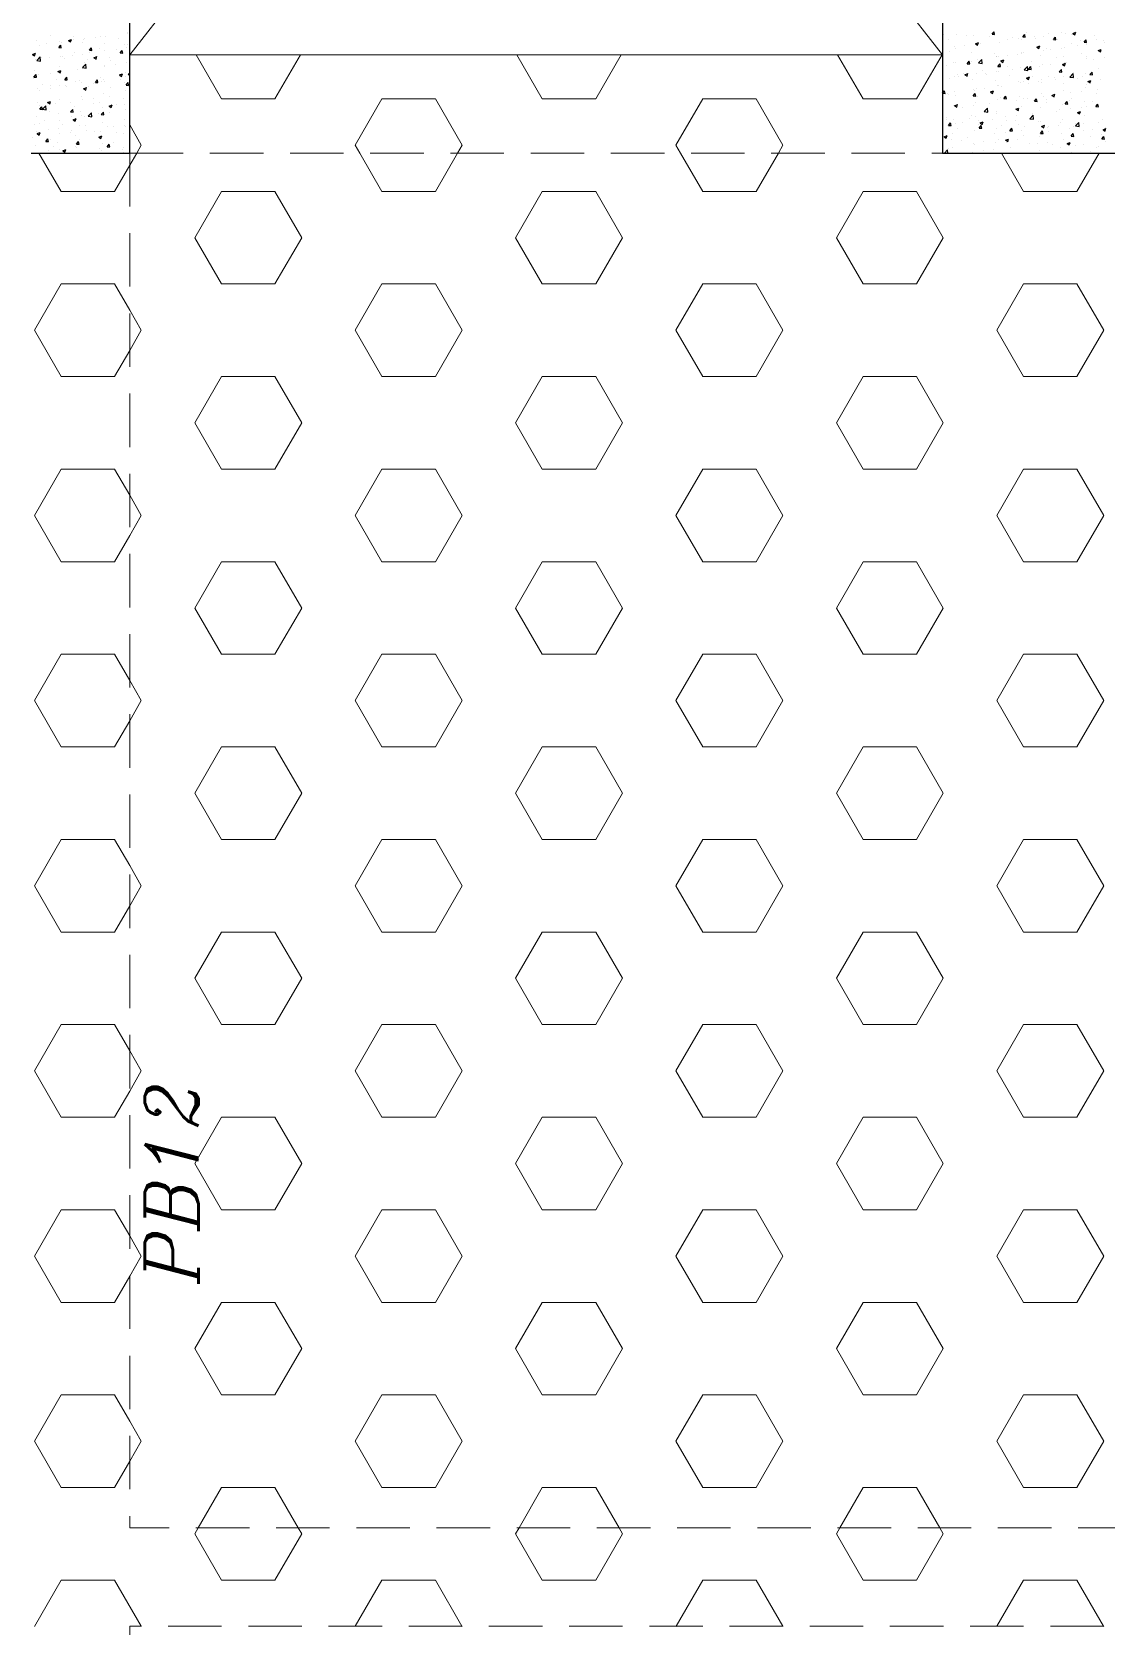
# Model space of a CAD drawing. Header units: millimetres. Extents: x 331487 to 517269, y 198509 to 399936.
# Drawn here: x 393591 to 396103, y 381214 to 384942 of the extents above; entities that cross this region are included whole.
import ezdxf

# ---------------------------------------------------------------- set-up
doc = ezdxf.new("R2010")
doc.units = ezdxf.units.MM
doc.header["$MEASUREMENT"] = 0
doc.linetypes.add('DASHED', pattern=[0.75, 0.5, -0.25])
doc.linetypes.add('DASHED2', pattern=[0.375, 0.25, -0.125])
doc.layers.add('9th_Sunk', color=251, linetype='DASHED', lineweight=5)
doc.layers.add('BEAM', color=1, linetype='Continuous', lineweight=5)
doc.layers.add('COLUMN', color=6, linetype='Continuous')
doc.styles.add('ITALICC', font='italicc', dxfattribs={"height": 0.3})

msp = doc.modelspace()

# ---------------------------------------------------------------- linework, layer by layer
at = {"layer": '9th_Sunk', "linetype": 'Continuous'}
for p, q in [((394034.8, 384785.8), (393975.2, 384889)), ((394159.8, 384785.8), (394219.4, 384889)), ((394784.8, 384785.8), (394725.2, 384889)), ((394909.8, 384785.8), (394969.4, 384889)), ((395534.8, 384785.8), (395475.2, 384889)), ((395659.8, 384785.8), (395719.4, 384889)), ((394034.8, 384785.8), (394159.8, 384785.8)), ((394347.3, 384677.5), (394409.8, 384785.8)), ((394409.8, 384785.8), (394534.8, 384785.8)), ((394597.3, 384677.5), (394534.8, 384785.8)), ((394784.8, 384785.8), (394909.8, 384785.8)), ((395097.3, 384677.5), (395159.8, 384785.8)), ((395159.8, 384785.8), (395284.8, 384785.8)), ((395347.3, 384677.5), (395284.8, 384785.8)), ((395534.8, 384785.8), (395659.8, 384785.8)), ((393847.3, 384677.5), (393820.1, 384724.6)), ((393659.8, 384569.3), (393608, 384659)), ((393820.1, 384630.5), (393836.6, 384659)), ((393836.6, 384659), (393847.3, 384677.5)), ((394358, 384659), (394347.3, 384677.5)), ((394409.8, 384569.3), (394358, 384659)), ((394534.8, 384569.3), (394586.6, 384659)), ((394586.6, 384659), (394597.3, 384677.5)), ((395108, 384659), (395097.3, 384677.5)), ((395159.8, 384569.3), (395108, 384659)), ((395284.8, 384569.3), (395336.6, 384659)), ((395336.6, 384659), (395347.3, 384677.5)), ((395909.8, 384569.3), (395858, 384659)), ((396034.8, 384569.3), (396086.6, 384659)), ((393784.8, 384569.3), (393820.1, 384630.5)), ((393659.8, 384569.3), (393784.8, 384569.3)), ((393972.3, 384461), (394034.8, 384569.3)), ((394034.8, 384569.3), (394159.8, 384569.3)), ((394222.3, 384461), (394159.8, 384569.3)), ((394409.8, 384569.3), (394534.8, 384569.3)), ((394722.3, 384461), (394784.8, 384569.3)), ((394784.8, 384569.3), (394909.8, 384569.3)), ((394972.3, 384461), (394909.8, 384569.3)), ((395159.8, 384569.3), (395284.8, 384569.3)), ((395472.3, 384461), (395534.8, 384569.3)), ((395534.8, 384569.3), (395659.8, 384569.3)), ((395722.3, 384461), (395659.8, 384569.3)), ((395909.8, 384569.3), (396034.8, 384569.3)), ((394034.8, 384352.8), (393972.3, 384461)), ((394159.8, 384352.8), (394222.3, 384461)), ((394784.8, 384352.8), (394722.3, 384461)), ((394909.8, 384352.8), (394972.3, 384461)), ((395534.8, 384352.8), (395472.3, 384461)), ((395659.8, 384352.8), (395722.3, 384461)), ((393597.3, 384244.5), (393659.8, 384352.8)), ((393659.8, 384352.8), (393784.8, 384352.8)), ((393820.1, 384291.6), (393784.8, 384352.8)), ((394034.8, 384352.8), (394159.8, 384352.8)), ((394347.3, 384244.5), (394409.8, 384352.8)), ((394409.8, 384352.8), (394534.8, 384352.8)), ((394597.3, 384244.5), (394534.8, 384352.8)), ((394784.8, 384352.8), (394909.8, 384352.8)), ((395097.3, 384244.5), (395159.8, 384352.8)), ((395159.8, 384352.8), (395284.8, 384352.8)), ((395347.3, 384244.5), (395284.8, 384352.8)), ((395534.8, 384352.8), (395659.8, 384352.8)), ((395847.3, 384244.5), (395909.8, 384352.8)), ((395909.8, 384352.8), (396034.8, 384352.8)), ((396097.3, 384244.5), (396034.8, 384352.8)), ((393847.3, 384244.5), (393820.1, 384291.6)), ((393659.8, 384136.3), (393597.3, 384244.5)), ((393820.1, 384197.5), (393847.3, 384244.5)), ((394409.8, 384136.3), (394347.3, 384244.5)), ((394534.8, 384136.3), (394597.3, 384244.5)), ((395159.8, 384136.3), (395097.3, 384244.5)), ((395284.8, 384136.3), (395347.3, 384244.5)), ((395909.8, 384136.3), (395847.3, 384244.5)), ((396034.8, 384136.3), (396097.3, 384244.5)), ((393784.8, 384136.3), (393820.1, 384197.5)), ((393659.8, 384136.3), (393784.8, 384136.3)), ((393972.3, 384028), (394034.8, 384136.3)), ((394034.8, 384136.3), (394159.8, 384136.3)), ((394222.3, 384028), (394159.8, 384136.3)), ((394409.8, 384136.3), (394534.8, 384136.3)), ((394722.3, 384028), (394784.8, 384136.3)), ((394784.8, 384136.3), (394909.8, 384136.3)), ((394972.3, 384028), (394909.8, 384136.3)), ((395159.8, 384136.3), (395284.8, 384136.3)), ((395472.3, 384028), (395534.8, 384136.3)), ((395534.8, 384136.3), (395659.8, 384136.3)), ((395722.3, 384028), (395659.8, 384136.3)), ((395909.8, 384136.3), (396034.8, 384136.3)), ((394034.8, 383919.8), (393972.3, 384028)), ((394159.8, 383919.8), (394222.3, 384028)), ((394784.8, 383919.8), (394722.3, 384028)), ((394909.8, 383919.8), (394972.3, 384028)), ((395534.8, 383919.8), (395472.3, 384028)), ((395659.8, 383919.8), (395722.3, 384028)), ((393597.3, 383811.5), (393659.8, 383919.8)), ((393659.8, 383919.8), (393784.8, 383919.8)), ((393820.1, 383858.6), (393784.8, 383919.8)), ((394034.8, 383919.8), (394159.8, 383919.8)), ((394347.3, 383811.5), (394409.8, 383919.8)), ((394409.8, 383919.8), (394534.8, 383919.8)), ((394597.3, 383811.5), (394534.8, 383919.8)), ((394784.8, 383919.8), (394909.8, 383919.8)), ((395097.3, 383811.5), (395159.8, 383919.8)), ((395159.8, 383919.8), (395284.8, 383919.8)), ((395347.3, 383811.5), (395284.8, 383919.8)), ((395534.8, 383919.8), (395659.8, 383919.8)), ((395847.3, 383811.5), (395909.8, 383919.8)), ((395909.8, 383919.8), (396034.8, 383919.8)), ((396097.3, 383811.5), (396034.8, 383919.8)), ((393847.3, 383811.5), (393820.1, 383858.6)), ((393659.8, 383703.3), (393597.3, 383811.5)), ((393820.1, 383764.4), (393847.3, 383811.5)), ((394409.8, 383703.3), (394347.3, 383811.5)), ((394534.8, 383703.3), (394597.3, 383811.5)), ((395159.8, 383703.3), (395097.3, 383811.5)), ((395284.8, 383703.3), (395347.3, 383811.5)), ((395909.8, 383703.3), (395847.3, 383811.5)), ((396034.8, 383703.3), (396097.3, 383811.5)), ((393784.8, 383703.3), (393820.1, 383764.4)), ((393659.8, 383703.3), (393784.8, 383703.3)), ((393972.3, 383595), (394034.8, 383703.3)), ((394034.8, 383703.3), (394159.8, 383703.3)), ((394222.3, 383595), (394159.8, 383703.3)), ((394409.8, 383703.3), (394534.8, 383703.3)), ((394722.3, 383595), (394784.8, 383703.3)), ((394784.8, 383703.3), (394909.8, 383703.3)), ((394972.3, 383595), (394909.8, 383703.3)), ((395159.8, 383703.3), (395284.8, 383703.3)), ((395472.3, 383595), (395534.8, 383703.3)), ((395534.8, 383703.3), (395659.8, 383703.3)), ((395722.3, 383595), (395659.8, 383703.3)), ((395909.8, 383703.3), (396034.8, 383703.3)), ((394034.8, 383486.7), (393972.3, 383595)), ((394159.8, 383486.7), (394222.3, 383595)), ((394784.8, 383486.7), (394722.3, 383595)), ((394909.8, 383486.7), (394972.3, 383595)), ((395534.8, 383486.7), (395472.3, 383595)), ((395659.8, 383486.7), (395722.3, 383595)), ((393597.3, 383378.5), (393659.8, 383486.7)), ((393659.8, 383486.7), (393784.8, 383486.7)), ((393820.1, 383425.6), (393784.8, 383486.7)), ((394034.8, 383486.7), (394159.8, 383486.7)), ((394347.3, 383378.5), (394409.8, 383486.7)), ((394409.8, 383486.7), (394534.8, 383486.7)), ((394597.3, 383378.5), (394534.8, 383486.7)), ((394784.8, 383486.7), (394909.8, 383486.7)), ((395097.3, 383378.5), (395159.8, 383486.7)), ((395159.8, 383486.7), (395284.8, 383486.7)), ((395347.3, 383378.5), (395284.8, 383486.7)), ((395534.8, 383486.7), (395659.8, 383486.7)), ((395847.3, 383378.5), (395909.8, 383486.7)), ((395909.8, 383486.7), (396034.8, 383486.7)), ((396097.3, 383378.5), (396034.8, 383486.7)), ((393847.3, 383378.5), (393820.1, 383425.6)), ((393659.8, 383270.2), (393597.3, 383378.5)), ((393820.1, 383331.4), (393847.3, 383378.5)), ((394409.8, 383270.2), (394347.3, 383378.5)), ((394534.8, 383270.2), (394597.3, 383378.5)), ((395159.8, 383270.2), (395097.3, 383378.5)), ((395284.8, 383270.2), (395347.3, 383378.5)), ((395909.8, 383270.2), (395847.3, 383378.5)), ((396034.8, 383270.2), (396097.3, 383378.5)), ((393784.8, 383270.2), (393820.1, 383331.4)), ((393659.8, 383270.2), (393784.8, 383270.2)), ((393972.3, 383162), (394034.8, 383270.2)), ((394034.8, 383270.2), (394159.8, 383270.2)), ((394222.3, 383162), (394159.8, 383270.2)), ((394409.8, 383270.2), (394534.8, 383270.2)), ((394722.3, 383162), (394784.8, 383270.2)), ((394784.8, 383270.2), (394909.8, 383270.2)), ((394972.3, 383162), (394909.8, 383270.2)), ((395159.8, 383270.2), (395284.8, 383270.2)), ((395472.3, 383162), (395534.8, 383270.2)), ((395534.8, 383270.2), (395659.8, 383270.2)), ((395722.3, 383162), (395659.8, 383270.2)), ((395909.8, 383270.2), (396034.8, 383270.2)), ((394034.8, 383053.7), (393972.3, 383162)), ((394159.8, 383053.7), (394222.3, 383162)), ((394784.8, 383053.7), (394722.3, 383162)), ((394909.8, 383053.7), (394972.3, 383162)), ((395534.8, 383053.7), (395472.3, 383162)), ((395659.8, 383053.7), (395722.3, 383162)), ((393597.3, 382945.5), (393659.8, 383053.7)), ((393659.8, 383053.7), (393784.8, 383053.7)), ((393820.1, 382992.5), (393784.8, 383053.7)), ((394034.8, 383053.7), (394159.8, 383053.7)), ((394347.3, 382945.5), (394409.8, 383053.7)), ((394409.8, 383053.7), (394534.8, 383053.7)), ((394597.3, 382945.5), (394534.8, 383053.7)), ((394784.8, 383053.7), (394909.8, 383053.7)), ((395097.3, 382945.5), (395159.8, 383053.7)), ((395159.8, 383053.7), (395284.8, 383053.7)), ((395347.3, 382945.5), (395284.8, 383053.7)), ((395534.8, 383053.7), (395659.8, 383053.7)), ((395847.3, 382945.5), (395909.8, 383053.7)), ((395909.8, 383053.7), (396034.8, 383053.7)), ((396097.3, 382945.5), (396034.8, 383053.7)), ((393847.3, 382945.5), (393820.1, 382992.5)), ((393659.8, 382837.2), (393597.3, 382945.5)), ((393820.1, 382898.4), (393847.3, 382945.5)), ((394409.8, 382837.2), (394347.3, 382945.5)), ((394534.8, 382837.2), (394597.3, 382945.5)), ((395159.8, 382837.2), (395097.3, 382945.5)), ((395284.8, 382837.2), (395347.3, 382945.5)), ((395909.8, 382837.2), (395847.3, 382945.5)), ((396034.8, 382837.2), (396097.3, 382945.5)), ((393784.8, 382837.2), (393820.1, 382898.4)), ((393659.8, 382837.2), (393784.8, 382837.2)), ((393972.3, 382729), (394034.8, 382837.2)), ((394034.8, 382837.2), (394159.8, 382837.2)), ((394222.3, 382729), (394159.8, 382837.2)), ((394409.8, 382837.2), (394534.8, 382837.2)), ((394722.3, 382729), (394784.8, 382837.2)), ((394784.8, 382837.2), (394909.8, 382837.2)), ((394972.3, 382729), (394909.8, 382837.2)), ((395159.8, 382837.2), (395284.8, 382837.2)), ((395472.3, 382729), (395534.8, 382837.2)), ((395534.8, 382837.2), (395659.8, 382837.2)), ((395722.3, 382729), (395659.8, 382837.2)), ((395909.8, 382837.2), (396034.8, 382837.2)), ((394034.8, 382620.7), (393972.3, 382729)), ((394159.8, 382620.7), (394222.3, 382729)), ((394784.8, 382620.7), (394722.3, 382729)), ((394909.8, 382620.7), (394972.3, 382729)), ((395534.8, 382620.7), (395472.3, 382729)), ((395659.8, 382620.7), (395722.3, 382729)), ((393597.3, 382512.5), (393659.8, 382620.7)), ((393659.8, 382620.7), (393784.8, 382620.7)), ((393820.1, 382559.5), (393784.8, 382620.7)), ((394034.8, 382620.7), (394159.8, 382620.7)), ((394347.3, 382512.5), (394409.8, 382620.7)), ((394409.8, 382620.7), (394534.8, 382620.7)), ((394597.3, 382512.5), (394534.8, 382620.7)), ((394784.8, 382620.7), (394909.8, 382620.7)), ((395097.3, 382512.5), (395159.8, 382620.7)), ((395159.8, 382620.7), (395284.8, 382620.7)), ((395347.3, 382512.5), (395284.8, 382620.7)), ((395534.8, 382620.7), (395659.8, 382620.7)), ((395847.3, 382512.5), (395909.8, 382620.7)), ((395909.8, 382620.7), (396034.8, 382620.7)), ((396097.3, 382512.5), (396034.8, 382620.7)), ((393847.3, 382512.5), (393820.1, 382559.5)), ((393659.8, 382404.2), (393597.3, 382512.5)), ((393820.1, 382465.4), (393847.3, 382512.5)), ((394409.8, 382404.2), (394347.3, 382512.5)), ((394534.8, 382404.2), (394597.3, 382512.5)), ((395159.8, 382404.2), (395097.3, 382512.5)), ((395284.8, 382404.2), (395347.3, 382512.5)), ((395909.8, 382404.2), (395847.3, 382512.5)), ((396034.8, 382404.2), (396097.3, 382512.5)), ((393784.8, 382404.2), (393820.1, 382465.4)), ((393659.8, 382404.2), (393784.8, 382404.2)), ((393972.3, 382296), (394034.8, 382404.2)), ((394034.8, 382404.2), (394159.8, 382404.2)), ((394222.3, 382296), (394159.8, 382404.2)), ((394409.8, 382404.2), (394534.8, 382404.2)), ((394722.3, 382296), (394784.8, 382404.2)), ((394784.8, 382404.2), (394909.8, 382404.2)), ((394972.3, 382296), (394909.8, 382404.2)), ((395159.8, 382404.2), (395284.8, 382404.2)), ((395472.3, 382296), (395534.8, 382404.2)), ((395534.8, 382404.2), (395659.8, 382404.2)), ((395722.3, 382296), (395659.8, 382404.2)), ((395909.8, 382404.2), (396034.8, 382404.2)), ((394034.8, 382187.7), (393972.3, 382296)), ((394159.8, 382187.7), (394222.3, 382296)), ((394784.8, 382187.7), (394722.3, 382296)), ((394909.8, 382187.7), (394972.3, 382296)), ((395534.8, 382187.7), (395472.3, 382296)), ((395659.8, 382187.7), (395722.3, 382296)), ((393597.3, 382079.5), (393659.8, 382187.7)), ((393659.8, 382187.7), (393784.8, 382187.7)), ((393820.1, 382126.5), (393784.8, 382187.7)), ((394034.8, 382187.7), (394159.8, 382187.7)), ((394347.3, 382079.5), (394409.8, 382187.7)), ((394409.8, 382187.7), (394534.8, 382187.7)), ((394597.3, 382079.5), (394534.8, 382187.7)), ((394784.8, 382187.7), (394909.8, 382187.7)), ((395097.3, 382079.5), (395159.8, 382187.7)), ((395159.8, 382187.7), (395284.8, 382187.7)), ((395347.3, 382079.5), (395284.8, 382187.7)), ((395534.8, 382187.7), (395659.8, 382187.7)), ((395847.3, 382079.5), (395909.8, 382187.7)), ((395909.8, 382187.7), (396034.8, 382187.7)), ((396097.3, 382079.5), (396034.8, 382187.7)), ((393847.3, 382079.5), (393820.1, 382126.5)), ((393659.8, 381971.2), (393597.3, 382079.5)), ((393820.1, 382032.4), (393847.3, 382079.5)), ((394409.8, 381971.2), (394347.3, 382079.5)), ((394534.8, 381971.2), (394597.3, 382079.5)), ((395159.8, 381971.2), (395097.3, 382079.5)), ((395284.8, 381971.2), (395347.3, 382079.5)), ((395909.8, 381971.2), (395847.3, 382079.5)), ((396034.8, 381971.2), (396097.3, 382079.5)), ((393784.8, 381971.2), (393820.1, 382032.4)), ((393659.8, 381971.2), (393784.8, 381971.2)), ((393972.3, 381862.9), (394034.8, 381971.2)), ((394034.8, 381971.2), (394159.8, 381971.2)), ((394222.3, 381862.9), (394159.8, 381971.2)), ((394409.8, 381971.2), (394534.8, 381971.2)), ((394722.3, 381862.9), (394784.8, 381971.2)), ((394784.8, 381971.2), (394909.8, 381971.2)), ((394972.3, 381862.9), (394909.8, 381971.2)), ((395159.8, 381971.2), (395284.8, 381971.2)), ((395472.3, 381862.9), (395534.8, 381971.2)), ((395534.8, 381971.2), (395659.8, 381971.2)), ((395722.3, 381862.9), (395659.8, 381971.2)), ((395909.8, 381971.2), (396034.8, 381971.2)), ((394034.8, 381754.7), (393972.3, 381862.9)), ((394159.8, 381754.7), (394222.3, 381862.9)), ((394784.8, 381754.7), (394722.3, 381862.9)), ((394909.8, 381754.7), (394972.3, 381862.9)), ((395534.8, 381754.7), (395472.3, 381862.9)), ((395659.8, 381754.7), (395722.3, 381862.9)), ((393597.3, 381646.4), (393659.8, 381754.7)), ((393659.8, 381754.7), (393784.8, 381754.7)), ((393820.1, 381693.5), (393784.8, 381754.7)), ((394034.8, 381754.7), (394159.8, 381754.7)), ((394347.3, 381646.4), (394409.8, 381754.7)), ((394409.8, 381754.7), (394534.8, 381754.7)), ((394597.3, 381646.4), (394534.8, 381754.7)), ((394784.8, 381754.7), (394909.8, 381754.7)), ((395097.3, 381646.4), (395159.8, 381754.7)), ((395159.8, 381754.7), (395284.8, 381754.7)), ((395347.3, 381646.4), (395284.8, 381754.7)), ((395534.8, 381754.7), (395659.8, 381754.7)), ((395847.3, 381646.4), (395909.8, 381754.7)), ((395909.8, 381754.7), (396034.8, 381754.7)), ((396097.3, 381646.4), (396034.8, 381754.7)), ((393847.3, 381646.4), (393820.1, 381693.5)), ((393659.8, 381538.2), (393597.3, 381646.4)), ((393820.1, 381599.4), (393847.3, 381646.4)), ((394409.8, 381538.2), (394347.3, 381646.4)), ((394534.8, 381538.2), (394597.3, 381646.4)), ((395159.8, 381538.2), (395097.3, 381646.4)), ((395284.8, 381538.2), (395347.3, 381646.4)), ((395909.8, 381538.2), (395847.3, 381646.4)), ((396034.8, 381538.2), (396097.3, 381646.4)), ((393784.8, 381538.2), (393820.1, 381599.4)), ((393659.8, 381538.2), (393784.8, 381538.2)), ((393980.4, 381444), (394034.8, 381538.2)), ((394034.8, 381538.2), (394159.8, 381538.2)), ((394214.2, 381444), (394159.8, 381538.2)), ((394409.8, 381538.2), (394534.8, 381538.2)), ((394730.4, 381444), (394784.8, 381538.2)), ((394784.8, 381538.2), (394909.8, 381538.2)), ((394964.2, 381444), (394909.8, 381538.2)), ((395159.8, 381538.2), (395284.8, 381538.2)), ((395480.4, 381444), (395534.8, 381538.2)), ((395534.8, 381538.2), (395659.8, 381538.2)), ((395714.2, 381444), (395659.8, 381538.2)), ((395909.8, 381538.2), (396034.8, 381538.2)), ((393972.3, 381429.9), (393980.4, 381444)), ((394222.3, 381429.9), (394214.2, 381444)), ((394722.3, 381429.9), (394730.4, 381444)), ((394972.3, 381429.9), (394964.2, 381444)), ((395472.3, 381429.9), (395480.4, 381444)), ((395722.3, 381429.9), (395714.2, 381444)), ((394034.8, 381321.7), (393972.3, 381429.9)), ((394159.8, 381321.7), (394222.3, 381429.9)), ((394784.8, 381321.7), (394722.3, 381429.9)), ((394909.8, 381321.7), (394972.3, 381429.9)), ((395534.8, 381321.7), (395472.3, 381429.9)), ((395659.8, 381321.7), (395722.3, 381429.9)), ((393597.3, 381213.4), (393659.8, 381321.7)), ((393659.8, 381321.7), (393784.8, 381321.7)), ((393847, 381214), (393784.8, 381321.7)), ((394034.8, 381321.7), (394159.8, 381321.7)), ((394347.6, 381214), (394409.8, 381321.7)), ((394409.8, 381321.7), (394534.8, 381321.7)), ((394597, 381214), (394534.8, 381321.7)), ((394784.8, 381321.7), (394909.8, 381321.7)), ((395097.6, 381214), (395159.8, 381321.7)), ((395159.8, 381321.7), (395284.8, 381321.7)), ((395347, 381214), (395284.8, 381321.7)), ((395534.8, 381321.7), (395659.8, 381321.7)), ((395847.6, 381214), (395909.8, 381321.7)), ((395909.8, 381321.7), (396034.8, 381321.7)), ((396097, 381214), (396034.8, 381321.7)), ((393847.3, 381213.4), (393847, 381214)), ((394347.3, 381213.4), (394347.6, 381214)), ((394597.3, 381213.4), (394597, 381214)), ((395097.3, 381213.4), (395097.6, 381214)), ((395347.3, 381213.4), (395347, 381214)), ((395847.3, 381213.4), (395847.6, 381214)), ((396097.3, 381213.4), (396097, 381214))]:
    msp.add_line(p, q, dxfattribs=at)
at = {"layer": 'BEAM', "ltscale": 250}
for p, q in [((393820.1, 384889), (395720.1, 387319)), ((393820.1, 387319), (395720.1, 384889))]:
    msp.add_line(p, q, dxfattribs=at)
at = {"layer": 'BEAM'}
msp.add_line((393820.1, 384889), (395720.1, 384889), dxfattribs=at)
at = {"layer": 'BEAM', "linetype": 'DASHED2', "ltscale": 500}
for p, q in [((393820.1, 384659), (395720.1, 384659)), ((393820.1, 384659), (393820.1, 381444)), ((397850.1, 381444), (393820.1, 381444)), ((393820.1, 381214), (393820.1, 379844)), ((397035.1, 381214), (393820.1, 381214))]:
    msp.add_line(p, q, dxfattribs=at)
at = {"layer": 'COLUMN'}
for p, q in [((393820.1, 384659), (393820.1, 387319)), ((395720.1, 387319), (395720.1, 384659)), ((393590.1, 384659), (393820.1, 384659)), ((395720.1, 384659), (398080.1, 384659))]:
    msp.add_line(p, q, dxfattribs=at)
at = {"layer": 'COLUMN', "color": 2, "linetype": 'Continuous'}
for p, q in [((393602.1, 384922.9), (393602.1, 384922.9)), ((393609.3, 384910.2), (393609.3, 384910.2)), ((393625.5, 384916.1), (393625.5, 384916.1)), ((393634.4, 384934.1), (393634.4, 384934.1)), ((393654.2, 384905.6), (393659.1, 384911.4)), ((393655.5, 384920.7), (393655.5, 384920.7)), ((393660.2, 384905.1), (393659.1, 384911.4)), ((393660.6, 384917.3), (393660.6, 384917.3)), ((393676.8, 384922), (393683.8, 384924.7)), ((393676.8, 384922), (393681.8, 384918.7)), ((393681.8, 384918.7), (393683.8, 384924.7)), ((393687.8, 384931.8), (393687.8, 384931.8)), ((393688.7, 384924.4), (393688.7, 384924.4)), ((393708.9, 384918.4), (393708.9, 384918.4)), ((393711.1, 384923.7), (393711.1, 384923.7)), ((393713.7, 384927.7), (393713.7, 384927.7)), ((393741.2, 384929.6), (393741.2, 384929.6)), ((393751.6, 384932.7), (393751.6, 384932.7)), ((393762.3, 384916.1), (393762.3, 384916.1)), ((393763.1, 384931.2), (393763.1, 384931.2)), ((393794.6, 384927.3), (393794.6, 384927.3)), ((393807, 384913.5), (393807, 384913.5)), ((393814.4, 384938.2), (393814.4, 384938.2)), ((393814.7, 384941), (393814.7, 384941)), ((393815.6, 384913.9), (393815.6, 384913.9)), ((395723.4, 384936.9), (395723.4, 384936.9)), ((395734.8, 384923.6), (395734.8, 384923.6)), ((395752.7, 384937.1), (395752.7, 384937.1)), ((395772.4, 384910.9), (395772.4, 384910.9)), ((395776.8, 384934.6), (395776.8, 384934.6)), ((395793.1, 384933.6), (395793.1, 384933.6)), ((395797.2, 384914.7), (395804.2, 384917.4)), ((395797.2, 384914.7), (395802.2, 384911.3)), ((395802.2, 384911.3), (395804.2, 384917.4)), ((395802.8, 384910.8), (395802.8, 384910.8)), ((395810.3, 384915.9), (395810.3, 384915.9)), ((395830.2, 384932.4), (395830.2, 384932.4)), ((395836.1, 384936.8), (395840.9, 384942.5)), ((395836.1, 384936.8), (395842.1, 384936.2)), ((395842.1, 384936.2), (395840.9, 384942.5)), ((395853.3, 384917.2), (395853.3, 384917.2)), ((395873.4, 384924.2), (395873.4, 384924.2)), ((395883.5, 384930.1), (395883.5, 384930.1)), ((395898.4, 384927.5), (395898.4, 384927.5)), ((395905.2, 384924.7), (395905.2, 384924.7)), ((395907.8, 384930.5), (395912.7, 384936.2)), ((395907.8, 384930.5), (395913.8, 384930)), ((395913.8, 384929.9), (395912.7, 384936.2)), ((395915.8, 384941.3), (395915.8, 384941.3)), ((395936.3, 384932.5), (395936.3, 384932.5)), ((395936.9, 384927.9), (395936.9, 384927.9)), ((395956.6, 384931.8), (395956.6, 384931.8)), ((395969.2, 384939), (395969.2, 384939)), ((395979.6, 384924.2), (395984.4, 384929.9)), ((395979.6, 384924.2), (395985.5, 384923.7)), ((395985.5, 384923.7), (395984.4, 384929.9)), ((395990.3, 384925.6), (395990.3, 384925.6)), ((395999.5, 384940.8), (395999.5, 384940.8)), ((396007.1, 384938.2), (396007.1, 384938.2)), ((396022.3, 384914), (396022.3, 384914)), ((396022.6, 384936.8), (396022.6, 384936.8)), ((396024.9, 384938.9), (396031.9, 384941.6)), ((396024.9, 384938.9), (396029.9, 384935.6)), ((396029.9, 384935.6), (396031.9, 384941.6)), ((396043.7, 384923.3), (396043.7, 384923.3)), ((396051.3, 384917.9), (396056.1, 384923.7)), ((396051.3, 384917.9), (396057.3, 384917.4)), ((396057.3, 384917.4), (396056.1, 384923.7)), ((396057.8, 384912.4), (396057.8, 384912.4)), ((396076, 384934.5), (396076, 384934.5)), ((396080.6, 384924), (396080.6, 384924)), ((396097.1, 384921.1), (396097.1, 384921.1)), ((396099.2, 384917.9), (396099.2, 384917.9)), ((393592.8, 384889.8), (393599.8, 384892.5)), ((393592.8, 384889.8), (393597.8, 384886.4)), ((393597.8, 384886.4), (393599.8, 384892.5)), ((393599.2, 384876.6), (393599.2, 384876.6)), ((393602.9, 384875.5), (393610.7, 384883.6)), ((393602.9, 384875.5), (393611.8, 384874.1)), ((393608.1, 384876.9), (393608.1, 384876.9)), ((393611.8, 384874.1), (393610.7, 384883.6)), ((393614.5, 384883.3), (393614.5, 384883.3)), ((393632.1, 384883.5), (393632.1, 384883.5)), ((393654.2, 384905.6), (393660.2, 384905.1)), ((393659.4, 384884), (393659.4, 384884)), ((393662.4, 384885), (393662.4, 384885)), ((393667.9, 384881), (393667.9, 384881)), ((393687.4, 384888.2), (393687.4, 384888.2)), ((393690.4, 384893.5), (393690.4, 384893.5)), ((393709.9, 384890.4), (393709.9, 384890.4)), ((393721.3, 384878.7), (393721.3, 384878.7)), ((393725.3, 384893.2), (393725.3, 384893.2)), ((393726, 384899.3), (393730.8, 384905.1)), ((393726, 384899.3), (393731.9, 384898.8)), ((393731.9, 384898.8), (393730.8, 384905.1)), ((393736.5, 384881.8), (393743.5, 384884.5)), ((393736.5, 384881.8), (393741.5, 384878.4)), ((393741.5, 384878.4), (393743.5, 384884.5)), ((393748.7, 384903.5), (393748.7, 384903.5)), ((393761.9, 384897.9), (393761.9, 384897.9)), ((393772.7, 384881.5), (393772.7, 384881.5)), ((393774.7, 384876.5), (393774.7, 384876.5)), ((393788.4, 384901.5), (393788.4, 384901.5)), ((393797.7, 384893.1), (393802.5, 384898.8)), ((393797.7, 384893.1), (393803.7, 384892.6)), ((393803.7, 384892.5), (393802.5, 384898.8)), ((393813.2, 384904.9), (393813.2, 384904.9)), ((393813.5, 384904.8), (393813.5, 384904.8)), ((395720.1, 384885.1), (395720.2, 384885.1)), ((395720.1, 384885), (395720.2, 384885.1)), ((395735.8, 384897.2), (395735.8, 384897.2)), ((395747.4, 384907.6), (395747.4, 384907.6)), ((395751.4, 384903.8), (395751.4, 384903.8)), ((395778.3, 384867.8), (395783.1, 384873.6)), ((395784.2, 384867.3), (395783.1, 384873.5)), ((395784, 384876.4), (395784, 384876.4)), ((395789, 384874), (395789, 384874)), ((395789.2, 384895), (395789.2, 384895)), ((395801.6, 384877.5), (395801.6, 384877.5)), ((395804.3, 384869.8), (395812.1, 384877.9)), ((395813.2, 384868.4), (395812.1, 384877.9)), ((395842.6, 384892.7), (395842.6, 384892.7)), ((395847.1, 384884.8), (395847.1, 384884.8)), ((395847.3, 384884), (395847.3, 384884)), ((395852.1, 384883.9), (395852.1, 384883.9)), ((395856.9, 384874.4), (395863.9, 384877.1)), ((395856.9, 384874.4), (395861.8, 384871.1)), ((395861.8, 384871.1), (395863.9, 384877.1)), ((395872.1, 384888), (395872.1, 384888)), ((395895.9, 384890.5), (395895.9, 384890.5)), ((395904, 384891.4), (395904, 384891.4)), ((395905.6, 384894), (395905.6, 384894)), ((395910, 384893), (395910, 384893)), ((395940.9, 384906.7), (395947.9, 384909.4)), ((395940.9, 384906.7), (395945.9, 384903.3)), ((395945.9, 384903.3), (395947.9, 384909.4)), ((395949.3, 384888.2), (395949.3, 384888.2)), ((395955.4, 384898.5), (395955.4, 384898.5)), ((395963.9, 384904), (395963.9, 384904)), ((395973.2, 384901.3), (395973.2, 384901.3)), ((395987.9, 384882), (395987.9, 384882)), ((395998.2, 384904.6), (395998.2, 384904.6)), ((396002.7, 384885.9), (396002.7, 384885.9)), ((396005.9, 384904.9), (396005.9, 384904.9)), ((396036.1, 384909.6), (396036.1, 384909.6)), ((396046.2, 384892), (396046.2, 384892)), ((396056.1, 384883.7), (396056.1, 384883.7)), ((396056.6, 384879.1), (396056.6, 384879.1)), ((396072.9, 384878.5), (396072.9, 384878.5)), ((396084.6, 384898.7), (396091.6, 384901.4)), ((396084.6, 384898.7), (396089.6, 384895.3)), ((396089.6, 384895.3), (396091.6, 384901.4)), ((396098, 384881.8), (396098, 384881.8)), ((393596.4, 384836.7), (393601.2, 384842.4)), ((393596.4, 384836.7), (393602.4, 384836.2)), ((393597.7, 384851.5), (393597.7, 384851.5)), ((393602.4, 384836.2), (393601.2, 384842.4)), ((393606.9, 384843.7), (393606.9, 384843.7)), ((393636.1, 384845.5), (393636.1, 384845.5)), ((393652.5, 384849.5), (393659.5, 384852.2)), ((393652.5, 384849.5), (393657.5, 384846.2)), ((393656, 384861.5), (393656, 384861.5)), ((393657.5, 384846.2), (393659.5, 384852.2)), ((393658.2, 384850.7), (393658.2, 384850.7)), ((393661.1, 384848.8), (393661.1, 384848.8)), ((393668.1, 384830.4), (393672.9, 384836.2)), ((393674.1, 384829.9), (393672.9, 384836.1)), ((393699, 384853.8), (393699, 384853.8)), ((393708.7, 384857.1), (393708.7, 384857.1)), ((393709.6, 384858.9), (393717.4, 384867)), ((393709.6, 384858.9), (393718.5, 384857.5)), ((393714.4, 384871.5), (393714.4, 384871.5)), ((393718.5, 384857.5), (393717.4, 384867)), ((393752.6, 384836.5), (393752.6, 384836.5)), ((393760.6, 384864.6), (393760.6, 384864.6)), ((393762.1, 384862.1), (393762.1, 384862.1)), ((393787.2, 384865.4), (393787.2, 384865.4)), ((393796.2, 384841.5), (393803.2, 384844.2)), ((393796.2, 384841.5), (393801.2, 384838.2)), ((393801.2, 384838.2), (393803.2, 384844.2)), ((393810.8, 384838.3), (393810.8, 384838.3)), ((393810.9, 384846.5), (393810.9, 384846.5)), ((393812, 384871.6), (393812, 384871.6)), ((393816.3, 384842.4), (393820.1, 384846.3)), ((393816.3, 384842.4), (393820.1, 384841.8)), ((395721, 384868.2), (395721, 384868.2)), ((395730.7, 384864), (395730.7, 384864)), ((395746.1, 384871.5), (395746.1, 384871.5)), ((395749, 384837.2), (395749, 384837.2)), ((395750.2, 384870.5), (395750.2, 384870.5)), ((395754.6, 384842), (395754.6, 384842)), ((395757.6, 384837), (395757.6, 384837)), ((395769.7, 384843.9), (395769.7, 384843.9)), ((395772.9, 384842.2), (395779.9, 384844.9)), ((395772.9, 384842.2), (395777.8, 384838.8)), ((395777.8, 384838.8), (395779.8, 384844.9)), ((395778.3, 384867.8), (395784.2, 384867.3)), ((395800.4, 384844.3), (395800.4, 384844.3)), ((395804.3, 384869.8), (395813.2, 384868.4)), ((395813, 384852), (395813, 384852)), ((395820.8, 384845.3), (395820.8, 384845.3)), ((395823.1, 384841.6), (395823.1, 384841.6)), ((395845.8, 384848.6), (395845.8, 384848.6)), ((395850, 384861.5), (395854.8, 384867.3)), ((395850, 384861.5), (395856, 384861)), ((395850.9, 384850.7), (395850.9, 384850.7)), ((395856, 384861), (395854.8, 384867.3)), ((395871.3, 384862), (395871.3, 384862)), ((395876.5, 384839.4), (395876.5, 384839.4)), ((395883.7, 384853.6), (395883.7, 384853.6)), ((395902.8, 384858.2), (395902.8, 384858.2)), ((395911, 384853.2), (395918.8, 384861.3)), ((395911, 384853.2), (395919.9, 384851.8)), ((395916.6, 384834.2), (395923.6, 384836.9)), ((395919.9, 384851.8), (395918.8, 384861.3)), ((395921.5, 384830.8), (395923.6, 384836.9)), ((395921.7, 384855.3), (395926.5, 384861)), ((395921.7, 384855.3), (395927.7, 384854.7)), ((395927.7, 384854.7), (395926.5, 384861)), ((395929.6, 384872), (395929.6, 384872)), ((395929.8, 384837.1), (395929.8, 384837.1)), ((395946.9, 384861.9), (395946.9, 384861.9)), ((395954.1, 384865.2), (395954.1, 384865.2)), ((395967.8, 384837), (395967.8, 384837)), ((395971.9, 384865.2), (395971.9, 384865.2)), ((395993.4, 384849), (395998.3, 384854.7)), ((395993.4, 384849), (395999.4, 384848.5)), ((395999.4, 384848.5), (395998.3, 384854.7)), ((396000.6, 384866.4), (396007.6, 384869.1)), ((396000.6, 384866.4), (396005.6, 384863.1)), ((396003.4, 384838.3), (396003.4, 384838.3)), ((396004.7, 384871.6), (396004.7, 384871.6)), ((396005.6, 384863.1), (396007.6, 384869.1)), ((396009.8, 384870.2), (396009.8, 384870.2)), ((396017.8, 384836.7), (396025.5, 384844.8)), ((396017.8, 384836.7), (396026.7, 384835.3)), ((396026.7, 384835.3), (396025.6, 384844.8)), ((396026.1, 384847), (396026.1, 384847)), ((396046.6, 384839.1), (396046.6, 384839.1)), ((396055.4, 384845.8), (396055.4, 384845.8)), ((396065.2, 384842.7), (396070, 384848.5)), ((396065.2, 384842.7), (396071.1, 384842.2)), ((396071.1, 384842.2), (396070, 384848.4)), ((396071.6, 384842.4), (396071.6, 384842.4)), ((396084.4, 384857.1), (396084.4, 384857.1)), ((393595, 384832.2), (393595, 384832.2)), ((393605.6, 384810.4), (393605.6, 384810.4)), ((393609.8, 384806.1), (393609.8, 384806.1)), ((393616.1, 384818.7), (393616.1, 384818.7)), ((393634.8, 384809.4), (393634.8, 384809.4)), ((393635.9, 384816.5), (393635.9, 384816.5)), ((393648.4, 384829.9), (393648.4, 384829.9)), ((393657, 384817.4), (393657, 384817.4)), ((393668.1, 384830.4), (393674.1, 384829.9)), ((393669.5, 384816.5), (393669.5, 384816.5)), ((393672.7, 384814.4), (393672.7, 384814.4)), ((393694.2, 384826.5), (393694.2, 384826.5)), ((393701.8, 384827.6), (393701.8, 384827.6)), ((393707.5, 384823.8), (393707.5, 384823.8)), ((393712.2, 384809.3), (393719.2, 384812)), ((393712.2, 384809.3), (393717.2, 384805.9)), ((393717.2, 384805.9), (393719.2, 384812)), ((393722.9, 384814.2), (393722.9, 384814.2)), ((393735.8, 384822.7), (393735.8, 384822.7)), ((393739.8, 384824.1), (393744.7, 384829.9)), ((393739.8, 384824.1), (393745.8, 384823.6)), ((393745.8, 384823.6), (393744.7, 384829.9)), ((393755.2, 384825.4), (393755.2, 384825.4)), ((393758.2, 384798), (393758.2, 384798)), ((393759.4, 384831.3), (393759.4, 384831.3)), ((393760.9, 384826), (393760.9, 384826)), ((393776.3, 384812), (393776.3, 384812)), ((393798.7, 384830.9), (393798.7, 384830.9)), ((393808.6, 384823.1), (393808.6, 384823.1)), ((393809.6, 384805.1), (393809.6, 384805.1)), ((393811.6, 384817.9), (393816.4, 384823.6)), ((393811.6, 384817.9), (393817.5, 384817.3)), ((393817.5, 384817.3), (393816.4, 384823.6)), ((395720.4, 384798.9), (395725.2, 384804.6)), ((395720.4, 384798.9), (395726.4, 384798.3)), ((395726.4, 384798.3), (395725.2, 384804.6)), ((395737.4, 384832.7), (395737.4, 384832.7)), ((395747.8, 384803.9), (395747.8, 384803.9)), ((395790.8, 384830.4), (395790.8, 384830.4)), ((395792.1, 384792.6), (395797, 384798.3)), ((395792.8, 384807), (395792.8, 384807)), ((395794.5, 384805.9), (395794.5, 384805.9)), ((395798.1, 384792.1), (395797, 384798.3)), ((395799.1, 384811), (395799.1, 384811)), ((395819.5, 384809.2), (395819.5, 384809.2)), ((395832.5, 384801.9), (395839.5, 384804.6)), ((395832.5, 384801.9), (395837.5, 384798.6)), ((395837.5, 384798.6), (395839.5, 384804.6)), ((395844.2, 384828.2), (395844.2, 384828.2)), ((395849.7, 384817.4), (395849.7, 384817.4)), ((395851.1, 384817), (395851.1, 384817)), ((395857.4, 384814.2), (395857.4, 384814.2)), ((395897.5, 384825.9), (395897.5, 384825.9)), ((395901.6, 384824.9), (395901.6, 384824.9)), ((395909.5, 384827), (395909.5, 384827)), ((395916.6, 384834.2), (395921.5, 384830.8)), ((395920.6, 384822.5), (395920.6, 384822.5)), ((395945.6, 384825.8), (395945.6, 384825.8)), ((395950.9, 384823.7), (395950.9, 384823.7)), ((395951.7, 384798.6), (395951.7, 384798.6)), ((395952.9, 384831.9), (395952.9, 384831.9)), ((395983.2, 384834.8), (395983.2, 384834.8)), ((395983.5, 384830.7), (395983.5, 384830.7)), ((396002.2, 384805), (396002.2, 384805)), ((396004.3, 384821.4), (396004.3, 384821.4)), ((396020.3, 384799.6), (396020.3, 384799.6)), ((396036.6, 384832.6), (396036.6, 384832.6)), ((396045.3, 384802.9), (396045.3, 384802.9)), ((396054.2, 384812.5), (396054.2, 384812.5)), ((396057.7, 384819.2), (396057.7, 384819.2)), ((396060.3, 384826.2), (396067.3, 384828.8)), ((396060.3, 384826.2), (396065.3, 384822.8)), ((396065.2, 384822.8), (396067.3, 384828.8)), ((396083.2, 384807.9), (396083.2, 384807.9)), ((396090, 384830.3), (396090, 384830.3)), ((393604.4, 384777.1), (393604.4, 384777.1)), ((393608.5, 384769.9), (393608.5, 384769.9)), ((393610.3, 384761.5), (393615.1, 384767.2)), ((393610.3, 384761.5), (393616.2, 384760.9)), ((393616.2, 384760.9), (393615.1, 384767.2)), ((393616.1, 384761.5), (393623.9, 384769.6)), ((393616.1, 384761.5), (393625, 384760.1)), ((393625, 384760.1), (393623.9, 384769.6)), ((393628.2, 384777), (393635.2, 384779.7)), ((393628.2, 384777), (393633.2, 384773.7)), ((393628.5, 384779.1), (393628.5, 384779.1)), ((393633.2, 384773.7), (393635.2, 384779.7)), ((393646.4, 384774.9), (393646.4, 384774.9)), ((393655.8, 384784.1), (393655.8, 384784.1)), ((393681.9, 384776.8), (393681.9, 384776.8)), ((393682, 384755.2), (393686.8, 384760.9)), ((393688, 384754.7), (393686.8, 384760.9)), ((393690.1, 384766.8), (393690.1, 384766.8)), ((393706.3, 384790.5), (393706.3, 384790.5)), ((393709.5, 384783.2), (393709.5, 384783.2)), ((393734.6, 384786.5), (393734.6, 384786.5)), ((393735.3, 384774.6), (393735.3, 384774.6)), ((393748.4, 384776.9), (393748.4, 384776.9)), ((393757, 384764.7), (393757, 384764.7)), ((393771.9, 384769), (393778.9, 384771.7)), ((393771.9, 384769), (393776.9, 384765.7)), ((393772.4, 384791.5), (393772.4, 384791.5)), ((393776.9, 384765.6), (393778.9, 384771.7)), ((393788.7, 384772.3), (393788.7, 384772.3)), ((393806.7, 384786.9), (393806.7, 384786.9)), ((393808.3, 384771.8), (393808.3, 384771.8)), ((395731.3, 384797.6), (395731.3, 384797.6)), ((395734.5, 384797), (395734.5, 384797)), ((395746.6, 384770.6), (395746.6, 384770.6)), ((395748.5, 384769.7), (395755.5, 384772.3)), ((395748.5, 384769.7), (395753.5, 384766.3)), ((395749.8, 384793), (395749.8, 384793)), ((395753.5, 384766.3), (395755.5, 384772.3)), ((395768.2, 384766.4), (395768.2, 384766.4)), ((395792.1, 384792.6), (395798.1, 384792.1)), ((395793.2, 384769.7), (395793.2, 384769.7)), ((395797.9, 384777.7), (395797.9, 384777.7)), ((395803.2, 384790.8), (395803.2, 384790.8)), ((395817.6, 384755.8), (395825.4, 384763.9)), ((395826.5, 384754.4), (395825.4, 384763.9)), ((395831.1, 384774.7), (395831.1, 384774.7)), ((395848.4, 384784.1), (395848.4, 384784.1)), ((395856.6, 384788.5), (395856.6, 384788.5)), ((395863.9, 384786.3), (395868.7, 384792.1)), ((395863.9, 384786.3), (395869.8, 384785.8)), ((395869.8, 384785.8), (395868.7, 384792.1)), ((395892.2, 384761.7), (395899.2, 384764.3)), ((395892.2, 384761.7), (395897.2, 384758.3)), ((395894.2, 384783), (395894.2, 384783)), ((395897.2, 384758.3), (395899.2, 384764.3)), ((395900.4, 384791.6), (395900.4, 384791.6)), ((395905.3, 384767.4), (395905.3, 384767.4)), ((395909.9, 384786.3), (395909.9, 384786.3)), ((395919.3, 384786.3), (395919.3, 384786.3)), ((395935.6, 384780), (395940.4, 384785.8)), ((395935.6, 384780), (395941.6, 384779.5)), ((395941.6, 384779.5), (395940.4, 384785.8)), ((395950.5, 384765.3), (395950.5, 384765.3)), ((395957.2, 384791.3), (395957.2, 384791.3)), ((395963.3, 384784), (395963.3, 384784)), ((395963.7, 384777.4), (395963.7, 384777.4)), ((395976.3, 384793.9), (395983.3, 384796.6)), ((395976.3, 384793.9), (395981.2, 384790.5)), ((395981.2, 384790.5), (395983.3, 384796.6)), ((396001, 384771.7), (396001, 384771.7)), ((396007.3, 384773.8), (396012.1, 384779.5)), ((396007.3, 384773.8), (396013.3, 384773.2)), ((396013.3, 384773.2), (396012.1, 384779.5)), ((396016.7, 384781.8), (396016.7, 384781.8)), ((396019, 384763.5), (396019, 384763.5)), ((396022, 384787.4), (396022, 384787.4)), ((396045.9, 384765.4), (396045.9, 384765.4)), ((396053, 384779.2), (396053, 384779.2)), ((396056.9, 384768.5), (396056.9, 384768.5)), ((396070.1, 384779.5), (396070.1, 384779.5)), ((396079, 384767.5), (396083.9, 384773.2)), ((396079, 384767.5), (396085, 384767)), ((396080.3, 384797.4), (396080.3, 384797.4)), ((396085, 384767), (396083.9, 384773.2)), ((393597.4, 384724.9), (393597.4, 384724.9)), ((393603.2, 384743.8), (393603.2, 384743.8)), ((393609.1, 384728), (393609.1, 384728)), ((393620.1, 384735.5), (393620.1, 384735.5)), ((393631.8, 384756.8), (393631.8, 384756.8)), ((393654.6, 384750.8), (393654.6, 384750.8)), ((393655.8, 384734.9), (393655.8, 384734.9)), ((393662.4, 384725.7), (393662.4, 384725.7)), ((393682, 384755.2), (393688, 384754.7)), ((393683.2, 384743.8), (393683.2, 384743.8)), ((393687.9, 384736.8), (393694.9, 384739.4)), ((393687.9, 384736.8), (393692.8, 384733.4)), ((393692.8, 384733.4), (393694.9, 384739.4)), ((393703.8, 384723.9), (393703.8, 384723.9)), ((393705.1, 384757.2), (393705.1, 384757.2)), ((393708.2, 384747.1), (393708.2, 384747.1)), ((393714.1, 384744.9), (393714.1, 384744.9)), ((393715.8, 384723.5), (393715.8, 384723.5)), ((393722.9, 384744.9), (393730.6, 384753.1)), ((393722.9, 384745), (393731.8, 384743.6)), ((393731.8, 384743.6), (393730.7, 384753.1)), ((393746.1, 384752.1), (393746.1, 384752.1)), ((393753.7, 384748.9), (393758.5, 384754.7)), ((393753.7, 384748.9), (393759.7, 384748.4)), ((393755.8, 384731.4), (393755.8, 384731.4)), ((393759.7, 384748.4), (393758.5, 384754.7)), ((393772.4, 384754.9), (393772.4, 384754.9)), ((393807.1, 384738.5), (393807.1, 384738.5)), ((393808, 384724.2), (393808, 384724.2)), ((393809.3, 384760.4), (393809.3, 384760.4)), ((395730.3, 384741.9), (395730.3, 384741.9)), ((395730.4, 384737.3), (395730.4, 384737.3)), ((395734.3, 384723.6), (395739.1, 384729.4)), ((395734.3, 384723.6), (395740.3, 384723.1)), ((395740.3, 384723.1), (395739.1, 384729.4)), ((395741.9, 384727), (395741.9, 384727)), ((395745.4, 384737.3), (395745.4, 384737.3)), ((395751.4, 384728.5), (395751.4, 384728.5)), ((395766.9, 384730.3), (395766.9, 384730.3)), ((395783.7, 384739.7), (395783.7, 384739.7)), ((395788.7, 384747.3), (395788.7, 384747.3)), ((395796.7, 384744.4), (395796.7, 384744.4)), ((395804.8, 384735.3), (395804.8, 384735.3)), ((395804.8, 384726.2), (395804.8, 384726.2)), ((395808.2, 384729.4), (395815.2, 384732.1)), ((395808.2, 384729.4), (395813.2, 384726)), ((395812.7, 384725.4), (395812.7, 384725.4)), ((395813.2, 384726), (395815.2, 384732.1)), ((395817.6, 384755.8), (395826.5, 384754.4)), ((395837.1, 384737.4), (395837.1, 384737.4)), ((395847, 384757.3), (395847, 384757.3)), ((395847.2, 384750.8), (395847.2, 384750.8)), ((395858.2, 384724), (395858.2, 384724)), ((395867.9, 384743.6), (395867.9, 384743.6)), ((395871, 384735.4), (395871, 384735.4)), ((395890.5, 384735.2), (395890.5, 384735.2)), ((395893, 384746.9), (395893, 384746.9)), ((395897.9, 384725), (395897.9, 384725)), ((395899.2, 384758.3), (395899.2, 384758.3)), ((395924.3, 384739.2), (395932.1, 384747.4)), ((395924.3, 384739.3), (395933.2, 384737.9)), ((395929.3, 384745.4), (395929.3, 384745.4)), ((395930.8, 384751.9), (395930.8, 384751.9)), ((395933.2, 384737.9), (395932.1, 384747.4)), ((395943.9, 384732.9), (395943.9, 384732.9)), ((395949.3, 384732), (395949.3, 384732)), ((395951.9, 384721.4), (395958.9, 384724.1)), ((395956.9, 384718), (395958.9, 384724.1)), ((395987.6, 384755.4), (395987.6, 384755.4)), ((395992.7, 384724), (395992.7, 384724)), ((395994, 384760.2), (395994, 384760.2)), ((395997.2, 384730.7), (395997.2, 384730.7)), ((395999.8, 384738.4), (395999.8, 384738.4)), ((396030.6, 384729), (396030.6, 384729)), ((396031, 384722.7), (396038.8, 384730.8)), ((396035.9, 384753.6), (396042.9, 384756.3)), ((396035.9, 384753.6), (396040.9, 384750.3)), ((396039.9, 384721.3), (396038.8, 384730.8)), ((396040.9, 384750.3), (396042.9, 384756.3)), ((396050.6, 384728.4), (396050.6, 384728.4)), ((396051.7, 384745.9), (396051.7, 384745.9)), ((396084.1, 384730.4), (396084.1, 384730.4)), ((396093.8, 384737.3), (396093.8, 384737.3)), ((393593.8, 384696), (393593.8, 384696)), ((393602, 384710.5), (393602, 384710.5)), ((393603.9, 384704.5), (393610.9, 384707.2)), ((393603.9, 384704.5), (393608.8, 384701.1)), ((393608.8, 384701.1), (393610.9, 384707.2)), ((393624.1, 384686.2), (393629, 384692)), ((393624.1, 384686.2), (393630.1, 384685.7)), ((393630.1, 384685.7), (393629, 384692)), ((393630.1, 384714.5), (393630.1, 384714.5)), ((393635.6, 384689.9), (393635.6, 384689.9)), ((393653.3, 384717.5), (393653.3, 384717.5)), ((393656.9, 384704.3), (393656.9, 384704.3)), ((393681.9, 384707.6), (393681.9, 384707.6)), ((393683.5, 384712.3), (393683.5, 384712.3)), ((393693.9, 384699.9), (393693.9, 384699.9)), ((393702.6, 384690.6), (393702.6, 384690.6)), ((393719.8, 384712.6), (393719.8, 384712.6)), ((393736.9, 384710), (393736.9, 384710)), ((393747.6, 384696.5), (393754.6, 384699.2)), ((393747.6, 384696.5), (393752.5, 384693.1)), ((393752.3, 384709.9), (393752.3, 384709.9)), ((393752.5, 384693.1), (393754.6, 384699.2)), ((393754.6, 384698.1), (393754.6, 384698.1)), ((393769.2, 384721.2), (393769.2, 384721.2)), ((393783, 384720.9), (393783, 384720.9)), ((393790.3, 384707.8), (393790.3, 384707.8)), ((393805.9, 384705.2), (393805.9, 384705.2)), ((393810.6, 384719.9), (393810.6, 384719.9)), ((393819.6, 384689.8), (393819.6, 384689.8)), ((395724.2, 384697.1), (395731.2, 384699.8)), ((395724.2, 384697.1), (395729.2, 384693.8)), ((395729.2, 384693.8), (395731.2, 384699.8)), ((395740.6, 384690.8), (395740.6, 384690.8)), ((395744.1, 384704.1), (395744.1, 384704.1)), ((395754.3, 384715.4), (395754.3, 384715.4)), ((395763.8, 384688.8), (395763.8, 384688.8)), ((395778.5, 384695.8), (395778.5, 384695.8)), ((395795.5, 384711.1), (395795.5, 384711.1)), ((395806, 384717.4), (395810.8, 384723.1)), ((395806, 384717.4), (395812, 384716.8)), ((395812, 384716.8), (395810.8, 384723.1)), ((395817.2, 384686.6), (395817.2, 384686.6)), ((395841.6, 384704.1), (395841.6, 384704.1)), ((395846, 384717.5), (395846, 384717.5)), ((395850.8, 384690.4), (395850.8, 384690.4)), ((395866.7, 384707.4), (395866.7, 384707.4)), ((395867.9, 384689.1), (395874.9, 384691.8)), ((395867.9, 384689.1), (395872.9, 384685.8)), ((395872.9, 384685.8), (395874.9, 384691.8)), ((395877.7, 384711.1), (395882.6, 384716.8)), ((395877.7, 384711.1), (395883.7, 384710.6)), ((395883.7, 384710.6), (395882.6, 384716.8)), ((395896.7, 384691.7), (395896.7, 384691.7)), ((395904.5, 384712.4), (395904.5, 384712.4)), ((395909.2, 384700.4), (395909.2, 384700.4)), ((395911.6, 384721.7), (395911.6, 384721.7)), ((395948.1, 384698.8), (395948.1, 384698.8)), ((395949.5, 384704.8), (395954.3, 384710.6)), ((395949.5, 384704.8), (395955.4, 384704.3)), ((395951.9, 384721.4), (395956.9, 384718)), ((395955.4, 384704.3), (395954.3, 384710.6)), ((395964.9, 384719.5), (395964.9, 384719.5)), ((395967.5, 384710.4), (395967.5, 384710.4)), ((395967.7, 384720.7), (395967.7, 384720.7)), ((395998.6, 384705.2), (395998.6, 384705.2)), ((396004.3, 384689.6), (396004.3, 384689.6)), ((396018.3, 384717.2), (396018.3, 384717.2)), ((396021.2, 384698.5), (396026, 384704.3)), ((396021.2, 384698.5), (396027.2, 384698)), ((396025.8, 384720.4), (396025.8, 384720.4)), ((396027.2, 384698), (396026, 384704.3)), ((396031, 384722.7), (396039.9, 384721.3)), ((396050.5, 384712.7), (396050.5, 384712.7)), ((396067.5, 384697.9), (396067.5, 384697.9)), ((396071.7, 384715), (396071.7, 384715)), ((396092.5, 384701.2), (396092.5, 384701.2)), ((396092.9, 384692.3), (396097.7, 384698)), ((396092.9, 384692.3), (396098.9, 384691.7)), ((396095.6, 384713.4), (396102.6, 384716.1)), ((396095.6, 384713.4), (396100.6, 384710)), ((396098.9, 384691.7), (396097.7, 384698)), ((396100.6, 384710), (396102.6, 384716.1)), ((396100.6, 384686.4), (396100.6, 384686.4)), ((396101.9, 384719.7), (396101.9, 384719.7)), ((393600.8, 384677.2), (393600.8, 384677.2)), ((393630.6, 384664.9), (393630.6, 384664.9)), ((393642.5, 384674.9), (393642.5, 384674.9)), ((393652.1, 384684.2), (393652.1, 384684.2)), ((393655.6, 384668.2), (393655.6, 384668.2)), ((393663.5, 384664.2), (393670.5, 384666.9)), ((393663.5, 384664.2), (393668.5, 384660.9)), ((393668.5, 384660.9), (393670.5, 384666.9)), ((393693.5, 384673.2), (393693.5, 384673.2)), ((393695.9, 384680), (393700.7, 384685.7)), ((393695.9, 384680), (393701.8, 384679.4)), ((393695.9, 384672.6), (393695.9, 384672.6)), ((393701.8, 384679.4), (393700.7, 384685.7)), ((393749.3, 384670.4), (393749.3, 384670.4)), ((393753.4, 384664.9), (393753.4, 384664.9)), ((393756.7, 384681.5), (393756.7, 384681.5)), ((393767.6, 384673.7), (393772.4, 384679.4)), ((393767.6, 384673.7), (393773.6, 384673.2)), ((393773.6, 384673.2), (393772.4, 384679.4)), ((393781.7, 384684.8), (393781.7, 384684.8)), ((393802.7, 384668.1), (393802.7, 384668.1)), ((393804.7, 384671.9), (393804.7, 384671.9)), ((393806.5, 384660.2), (393806.5, 384660.2)), ((395724.7, 384659), (395731.9, 384666.5)), ((395732.8, 384659), (395731.9, 384666.5)), ((395734.2, 384670.4), (395734.2, 384670.4)), ((395742.9, 384670.8), (395742.9, 384670.8)), ((395789.5, 384659), (395790.9, 384659.6)), ((395790.7, 384659), (395790.9, 384659.6)), ((395792.5, 384680.4), (395792.5, 384680.4)), ((395794.3, 384677.8), (395794.3, 384677.8)), ((395815.3, 384664.7), (395815.3, 384664.7)), ((395840.4, 384668), (395840.4, 384668)), ((395844.8, 384684.2), (395844.8, 384684.2)), ((395870.6, 384684.3), (395870.6, 384684.3)), ((395878.2, 384673), (395878.2, 384673)), ((395924, 384682.1), (395924, 384682.1)), ((395941.4, 384681.3), (395941.4, 384681.3)), ((395946.9, 384665.5), (395946.9, 384665.5)), ((395966.4, 384684.6), (395966.4, 384684.6)), ((395977.3, 384679.8), (395977.3, 384679.8)), ((395997.4, 384671.9), (395997.4, 384671.9)), ((396011.6, 384681.1), (396018.6, 384683.8)), ((396011.6, 384681.1), (396016.6, 384677.8)), ((396016.6, 384677.8), (396018.6, 384683.8)), ((396021.7, 384660.7), (396021.7, 384660.7)), ((396030.7, 384677.6), (396030.7, 384677.6)), ((396049.3, 384679.4), (396049.3, 384679.4)), ((396066.2, 384661.7), (396066.2, 384661.7)), ((396080, 384670.8), (396080, 384670.8)), ((396084.1, 384675.3), (396084.1, 384675.3))]:
    msp.add_line(p, q, dxfattribs=at)

# ---------------------------------------------------------------- texts
at = {"color": 3, "linetype": 'Continuous', "style": 'ITALICC'}
msp.add_attdef('PB12', (393980.7, 382014.4), '', height=125, rotation=90, dxfattribs=at)

doc.saveas('drawing.dxf')
